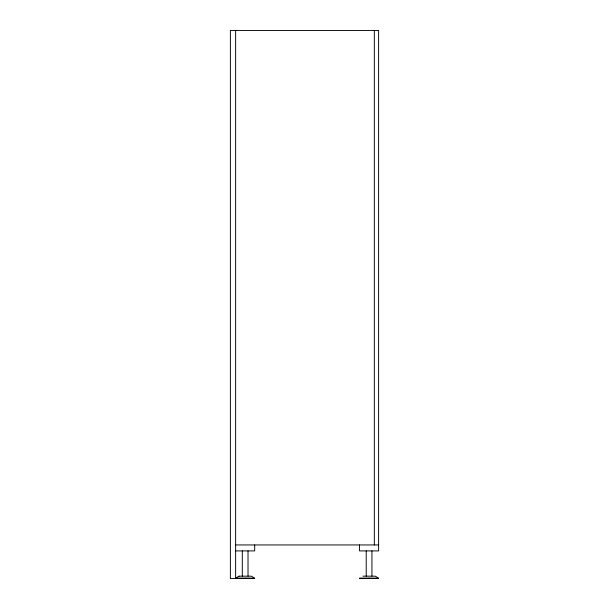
<?xml version="1.0" encoding="UTF-8"?>
<svg xmlns="http://www.w3.org/2000/svg" width="609" height="609" viewBox="0 0 609 609"><rect width="100%" height="100%" fill="white"/><g stroke="black" fill="none" stroke-linecap="round" stroke-linejoin="round"><path stroke-width="0.91" d="M235.63 544.948L378.615 544.948M235.63 550.909L254.691 550.909L254.691 544.948M362.979 576.167L375.182 576.167L378.615 578.093L359.546 578.093M254.691 578.55L230.385 578.55L230.385 30.45L378.615 30.45L378.615 550.909L359.546 550.909L359.546 544.948M359.546 578.55L378.615 578.55M374.322 30.45L374.322 544.948M371.939 550.909L371.939 576.167M369.077 578.093L369.077 578.55M366.222 550.909L366.222 576.167M248.023 550.909L248.023 576.167M245.161 578.093L245.161 578.55M242.306 550.909L242.306 576.167M235.63 30.45L235.63 578.55M239.063 576.167L235.63 578.093L254.691 578.093L251.258 576.167L239.063 576.167"/></g></svg>
